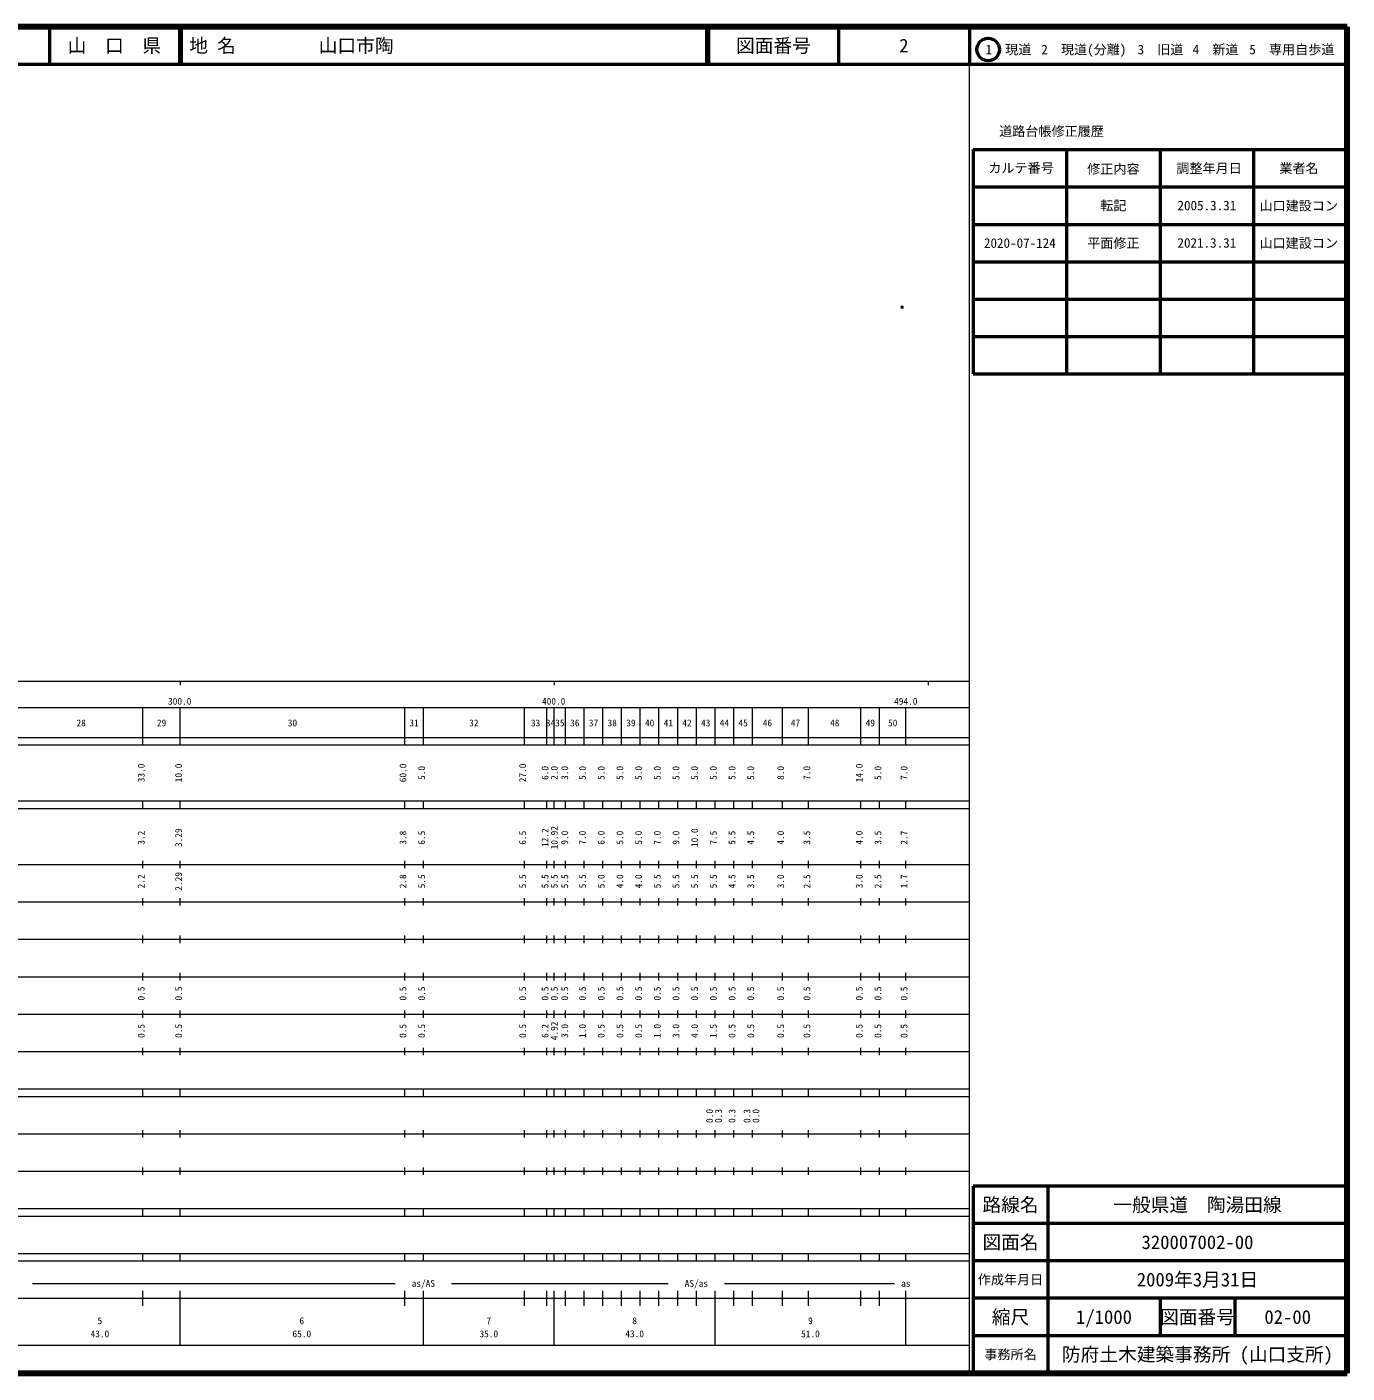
# Model space of a CAD drawing. Units: millimetres on the paper. Extents: x 40 to 680, y 20 to 380.
# Drawn here: x 327 to 680, y 20 to 380 of the extents above; entities that cross this region are included whole.
import ezdxf
from ezdxf.enums import TextEntityAlignment as Align

# ---------------------------------------------------------------- set-up
doc = ezdxf.new("R2010")
doc.units = ezdxf.units.MM
doc.header["$PDMODE"] = 32
doc.header["$PDSIZE"] = 0.5
doc.layers.add('M-OTRS', color=6, linetype='Continuous')
doc.layers.add('M-TTL-TXT', color=7, linetype='Continuous')
for name, color, linetype, lineweight in [('M-TTL', 2, 'Continuous', 140), ('M-TTL-BAND', 7, 'Continuous', 13), ('M-TTL-FRAM', 2, 'Continuous', 50), ('M-TTL-LINE', 7, 'Continuous', 50)]:
    doc.layers.add(name, color=color, linetype=linetype, lineweight=lineweight)
doc.styles.add('ＭＳ ゴシック', font='')
doc.styles.get('ＭＳ ゴシック').set_extended_font_data('MS Gothic')

msp = doc.modelspace()

# ---------------------------------------------------------------- linework, layer by layer
at = {"layer": 'M-OTRS'}
msp.add_point((561.012, 305.053), dxfattribs=at)
at = {"layer": 'M-TTL'}
for p, q in [((680, 380), (40, 380)), ((680, 20), (680, 380)), ((40, 20), (680, 20))]:
    msp.add_line(p, q, dxfattribs=at)
at = {"layer": 'M-TTL-BAND'}
for p, q in [((579, 20), (579, 370)), ((40, 205), (579, 205)), ((368, 205), (368, 204)), ((468, 205), (468, 204)), ((568, 205), (568, 204)), ((68, 198), (579, 198)), ((358, 188), (358, 198)), ((368, 188), (368, 198)), ((428, 188), (428, 198)), ((433, 188), (433, 198)), ((460, 188), (460, 198)), ((466, 188), (466, 198)), ((468, 188), (468, 198)), ((471, 188), (471, 198)), ((476, 188), (476, 198)), ((481, 188), (481, 198)), ((486, 188), (486, 198)), ((491, 188), (491, 198)), ((496, 188), (496, 198)), ((501, 188), (501, 198)), ((506, 188), (506, 198)), ((511, 188), (511, 198)), ((516, 188), (516, 198)), ((521, 188), (521, 198)), ((529, 188), (529, 198)), ((536, 188), (536, 198)), ((550, 188), (550, 198)), ((555, 188), (555, 198)), ((562, 188), (562, 198)), ((40, 190), (579, 190)), ((40, 188), (579, 188)), ((40, 173), (579, 173)), ((358, 171), (358, 173)), ((368, 171), (368, 173)), ((428, 171), (428, 173)), ((433, 171), (433, 173)), ((460, 171), (460, 173)), ((466, 171), (466, 173)), ((468, 171), (468, 173)), ((471, 171), (471, 173)), ((476, 171), (476, 173)), ((481, 171), (481, 173)), ((486, 171), (486, 173)), ((491, 171), (491, 173)), ((496, 171), (496, 173)), ((501, 171), (501, 173)), ((506, 171), (506, 173)), ((511, 171), (511, 173)), ((516, 171), (516, 173)), ((521, 171), (521, 173)), ((529, 171), (529, 173)), ((536, 171), (536, 173)), ((550, 171), (550, 173)), ((555, 171), (555, 173)), ((562, 171), (562, 173)), ((40, 171), (579, 171)), ((40, 156), (579, 156)), ((358, 155), (358, 157)), ((368, 155), (368, 157)), ((428, 155), (428, 157)), ((433, 155), (433, 157)), ((460, 155), (460, 157)), ((466, 155), (466, 157)), ((468, 155), (468, 157)), ((471, 155), (471, 157)), ((476, 155), (476, 157)), ((481, 155), (481, 157)), ((486, 155), (486, 157)), ((491, 155), (491, 157)), ((496, 155), (496, 157)), ((501, 155), (501, 157)), ((506, 155), (506, 157)), ((511, 155), (511, 157)), ((516, 155), (516, 157)), ((521, 155), (521, 157)), ((529, 155), (529, 157)), ((536, 155), (536, 157)), ((550, 155), (550, 157)), ((555, 155), (555, 157)), ((562, 155), (562, 157)), ((46, 146), (579, 146)), ((358, 145), (358, 147)), ((368, 145), (368, 147)), ((428, 145), (428, 147)), ((433, 145), (433, 147)), ((460, 145), (460, 147)), ((466, 145), (466, 147)), ((468, 145), (468, 147)), ((471, 145), (471, 147)), ((476, 145), (476, 147)), ((481, 145), (481, 147)), ((486, 145), (486, 147)), ((491, 145), (491, 147)), ((496, 145), (496, 147)), ((501, 145), (501, 147)), ((506, 145), (506, 147)), ((511, 145), (511, 147)), ((516, 145), (516, 147)), ((521, 145), (521, 147)), ((529, 145), (529, 147)), ((536, 145), (536, 147)), ((550, 145), (550, 147)), ((555, 145), (555, 147)), ((562, 145), (562, 147)), ((358, 135), (358, 137)), ((368, 135), (368, 137)), ((428, 135), (428, 137)), ((433, 135), (433, 137)), ((460, 135), (460, 137)), ((466, 135), (466, 137)), ((468, 135), (468, 137)), ((471, 135), (471, 137)), ((476, 135), (476, 137)), ((481, 135), (481, 137)), ((486, 135), (486, 137)), ((491, 135), (491, 137)), ((496, 135), (496, 137)), ((501, 135), (501, 137)), ((506, 135), (506, 137)), ((511, 135), (511, 137)), ((516, 135), (516, 137)), ((521, 135), (521, 137)), ((529, 135), (529, 137)), ((536, 135), (536, 137)), ((550, 135), (550, 137)), ((555, 135), (555, 137)), ((562, 135), (562, 137)), ((52, 136), (579, 136)), ((46, 126), (579, 126)), ((358, 125), (358, 127)), ((368, 125), (368, 127)), ((428, 125), (428, 127)), ((433, 125), (433, 127)), ((460, 125), (460, 127)), ((466, 125), (466, 127)), ((468, 125), (468, 127)), ((471, 125), (471, 127)), ((476, 125), (476, 127)), ((481, 125), (481, 127)), ((486, 125), (486, 127)), ((491, 125), (491, 127)), ((496, 125), (496, 127)), ((501, 125), (501, 127)), ((506, 125), (506, 127)), ((511, 125), (511, 127)), ((516, 125), (516, 127)), ((521, 125), (521, 127)), ((529, 125), (529, 127)), ((536, 125), (536, 127)), ((550, 125), (550, 127)), ((555, 125), (555, 127)), ((562, 125), (562, 127)), ((52, 116), (579, 116)), ((358, 115), (358, 117)), ((368, 115), (368, 117)), ((428, 115), (428, 117)), ((433, 115), (433, 117)), ((460, 115), (460, 117)), ((466, 115), (466, 117)), ((468, 115), (468, 117)), ((471, 115), (471, 117)), ((476, 115), (476, 117)), ((481, 115), (481, 117)), ((486, 115), (486, 117)), ((491, 115), (491, 117)), ((496, 115), (496, 117)), ((501, 115), (501, 117)), ((506, 115), (506, 117)), ((511, 115), (511, 117)), ((516, 115), (516, 117)), ((521, 115), (521, 117)), ((529, 115), (529, 117)), ((536, 115), (536, 117)), ((550, 115), (550, 117)), ((555, 115), (555, 117)), ((562, 115), (562, 117)), ((46, 106), (579, 106)), ((358, 105), (358, 107)), ((368, 105), (368, 107)), ((428, 105), (428, 107)), ((433, 105), (433, 107)), ((460, 105), (460, 107)), ((466, 105), (466, 107)), ((468, 105), (468, 107)), ((471, 105), (471, 107)), ((476, 105), (476, 107)), ((481, 105), (481, 107)), ((486, 105), (486, 107)), ((491, 105), (491, 107)), ((496, 105), (496, 107)), ((501, 105), (501, 107)), ((506, 105), (506, 107)), ((511, 105), (511, 107)), ((516, 105), (516, 107)), ((521, 105), (521, 107)), ((529, 105), (529, 107)), ((536, 105), (536, 107)), ((550, 105), (550, 107)), ((555, 105), (555, 107)), ((562, 105), (562, 107)), ((40, 96), (579, 96)), ((40, 94), (579, 94)), ((358, 94), (358, 96)), ((368, 94), (368, 96)), ((428, 94), (428, 96)), ((433, 94), (433, 96)), ((460, 94), (460, 96)), ((466, 94), (466, 96)), ((468, 94), (468, 96)), ((471, 94), (471, 96)), ((476, 94), (476, 96)), ((481, 94), (481, 96)), ((486, 94), (486, 96)), ((491, 94), (491, 96)), ((496, 94), (496, 96)), ((501, 94), (501, 96)), ((506, 94), (506, 96)), ((511, 94), (511, 96)), ((516, 94), (516, 96)), ((521, 94), (521, 96)), ((529, 94), (529, 96)), ((536, 94), (536, 96)), ((550, 94), (550, 96)), ((555, 94), (555, 96)), ((562, 94), (562, 96)), ((49, 84), (579, 84)), ((358, 83), (358, 85)), ((368, 83), (368, 85)), ((428, 83), (428, 85)), ((433, 83), (433, 85)), ((460, 83), (460, 85)), ((466, 83), (466, 85)), ((468, 83), (468, 85)), ((471, 83), (471, 85)), ((476, 83), (476, 85)), ((481, 83), (481, 85)), ((486, 83), (486, 85)), ((491, 83), (491, 85)), ((496, 83), (496, 85)), ((501, 83), (501, 85)), ((506, 83), (506, 85)), ((511, 83), (511, 85)), ((516, 83), (516, 85)), ((521, 83), (521, 85)), ((529, 83), (529, 85)), ((536, 83), (536, 85)), ((550, 83), (550, 85)), ((555, 83), (555, 85)), ((562, 83), (562, 85)), ((40, 74), (579, 74)), ((358, 73), (358, 75)), ((368, 73), (368, 75)), ((428, 73), (428, 75)), ((433, 73), (433, 75)), ((460, 73), (460, 75)), ((466, 73), (466, 75)), ((468, 73), (468, 75)), ((471, 73), (471, 75)), ((476, 73), (476, 75)), ((481, 73), (481, 75)), ((486, 73), (486, 75)), ((491, 73), (491, 75)), ((496, 73), (496, 75)), ((501, 73), (501, 75)), ((506, 73), (506, 75)), ((511, 73), (511, 75)), ((516, 73), (516, 75)), ((521, 73), (521, 75)), ((529, 73), (529, 75)), ((536, 73), (536, 75)), ((550, 73), (550, 75)), ((555, 73), (555, 75)), ((562, 73), (562, 75)), ((40, 64), (579, 64)), ((40, 62), (579, 62)), ((358, 62), (358, 64)), ((368, 62), (368, 64)), ((428, 62), (428, 64)), ((433, 62), (433, 64)), ((460, 62), (460, 64)), ((466, 62), (466, 64)), ((468, 62), (468, 64)), ((471, 62), (471, 64)), ((476, 62), (476, 64)), ((481, 62), (481, 64)), ((486, 62), (486, 64)), ((491, 62), (491, 64)), ((496, 62), (496, 64)), ((501, 62), (501, 64)), ((506, 62), (506, 64)), ((511, 62), (511, 64)), ((516, 62), (516, 64)), ((521, 62), (521, 64)), ((529, 62), (529, 64)), ((536, 62), (536, 64)), ((550, 62), (550, 64)), ((555, 62), (555, 64)), ((562, 62), (562, 64)), ((40, 52), (579, 52)), ((358, 50), (358, 52)), ((368, 50), (368, 52)), ((428, 50), (428, 52)), ((433, 50), (433, 52)), ((460, 50), (460, 52)), ((466, 50), (466, 52)), ((468, 50), (468, 52)), ((471, 50), (471, 52)), ((476, 50), (476, 52)), ((481, 50), (481, 52)), ((486, 50), (486, 52)), ((491, 50), (491, 52)), ((496, 50), (496, 52)), ((501, 50), (501, 52)), ((506, 50), (506, 52)), ((511, 50), (511, 52)), ((516, 50), (516, 52)), ((521, 50), (521, 52)), ((529, 50), (529, 52)), ((536, 50), (536, 52)), ((550, 50), (550, 52)), ((555, 50), (555, 52)), ((562, 50), (562, 52)), ((40, 50), (579, 50)), ((328.5, 44), (425.5, 44)), ((440.5, 44), (498.5, 44)), ((513.5, 44), (559, 44)), ((40, 40), (579, 40)), ((358, 38), (358, 42)), ((368, 27.5), (368, 42)), ((428, 38), (428, 42)), ((433, 27.5), (433, 42)), ((460, 38), (460, 42)), ((466, 38), (466, 42)), ((468, 27.5), (468, 42)), ((471, 38), (471, 42)), ((476, 38), (476, 42)), ((481, 38), (481, 42)), ((486, 38), (486, 42)), ((491, 38), (491, 42)), ((496, 38), (496, 42)), ((501, 38), (501, 42)), ((506, 38), (506, 42)), ((511, 27.5), (511, 42)), ((516, 38), (516, 42)), ((521, 38), (521, 42)), ((529, 38), (529, 42)), ((536, 38), (536, 42)), ((550, 38), (550, 42)), ((555, 38), (555, 42)), ((562, 27.5), (562, 42)), ((68, 27.5), (579, 27.5))]:
    msp.add_line(p, q, dxfattribs=at)
at = {"layer": 'M-TTL-FRAM'}
for p, q in [((580, 347.197), (580, 287.197)), ((580, 347.197), (680, 347.197)), ((580, 287.197), (680, 287.197)), ((680, 70), (580, 70)), ((580, 70), (580, 20))]:
    msp.add_line(p, q, dxfattribs=at)
at = {"layer": 'M-TTL-LINE'}
for p, q in [((333, 380), (333, 370)), ((367.75, 380), (367.75, 370)), ((368.25, 380), (368.25, 370)), ((508.747, 380), (508.747, 370)), ((509.247, 380), (509.247, 370)), ((543.997, 380), (543.997, 370)), ((579, 380), (579, 370)), ((40, 370), (680, 370)), ((605, 347.197), (605, 287.197)), ((630, 347.197), (630, 287.197)), ((655, 347.197), (655, 287.197)), ((580, 337.197), (680, 337.197)), ((580, 327.197), (680, 327.197)), ((580, 317.197), (680, 317.197)), ((580, 307.197), (680, 307.197)), ((580, 297.197), (680, 297.197)), ((600, 70), (600, 20)), ((680, 60), (580, 60)), ((680, 50), (580, 50)), ((680, 40), (580, 40)), ((630, 40), (630, 30)), ((650, 40), (650, 30)), ((680, 30), (580, 30))]:
    msp.add_line(p, q, dxfattribs=at)
msp.add_circle((584.031, 373.958), 3, dxfattribs=at)

# ---------------------------------------------------------------- texts
at = {"layer": 'M-TTL-BAND', "style": 'ＭＳ ゴシック'}
for s, p in [('300.0', (367.844, 198.195)), ('400.0', (467.844, 198.195)), ('494.0', (562, 198.195)), ('28', (341.5, 192.405)), ('29', (363, 192.405)), ('30', (398, 192.405)), ('31', (430.5, 192.405)), ('32', (446.5, 192.405)), ('33', (463, 192.405)), ('34', (467, 192.405)), ('35', (469.5, 192.405)), ('36', (473.5, 192.405)), ('37', (478.5, 192.405)), ('38', (483.5, 192.405)), ('39', (488.5, 192.405)), ('40', (493.5, 192.405)), ('41', (498.5, 192.405)), ('42', (503.5, 192.405)), ('43', (508.5, 192.405)), ('44', (513.5, 192.405)), ('45', (518.5, 192.405)), ('46', (525, 192.405)), ('47', (532.5, 192.405)), ('48', (543, 192.405)), ('49', (552.5, 192.405)), ('50', (558.5, 192.405)), ('as/AS', (433, 42.5)), ('AS/as', (506, 42.5)), ('as', (562, 42.5)), ('5', (346.5, 32.523)), ('6', (400.5, 32.523)), ('7', (450.5, 32.523)), ('8', (489.5, 32.523)), ('9', (536.5, 32.523)), ('43.0', (346.5, 29.033)), ('65.0', (400.5, 29.033)), ('35.0', (450.5, 29.033)), ('43.0', (489.5, 29.033)), ('51.0', (536.5, 29.033))]:
    msp.add_text(s, height=1.833, dxfattribs=at).set_placement(p, align=Align.BOTTOM_CENTER)
for s, p in [('33.0', (359, 180.5)), ('10.0', (369, 180.5)), ('60.0', (429, 180.5)), ('5.0', (434, 180.5)), ('27.0', (461, 180.5)), ('6.0', (467, 180.5)), ('2.0', (469.475, 180.5)), ('3.0', (472.262, 180.5)), ('5.0', (477, 180.5)), ('5.0', (482, 180.5)), ('5.0', (487, 180.5)), ('5.0', (492, 180.5)), ('5.0', (497, 180.5)), ('5.0', (502, 180.5)), ('5.0', (507, 180.5)), ('5.0', (512, 180.5)), ('5.0', (517, 180.5)), ('5.0', (522, 180.5)), ('8.0', (530, 180.5)), ('7.0', (537, 180.5)), ('14.0', (551, 180.5)), ('5.0', (556, 180.5)), ('7.0', (563, 180.5)), ('10.92', (469.475, 163.174)), ('3.2', (359, 163.174)), ('3.29', (369, 163.174)), ('3.8', (429, 163.174)), ('6.5', (434, 163.174)), ('6.5', (461, 163.174)), ('12.2', (467, 163.174)), ('9.0', (472.262, 163.174)), ('7.0', (477, 163.174)), ('6.0', (482, 163.174)), ('5.0', (487, 163.174)), ('5.0', (492, 163.174)), ('7.0', (497, 163.174)), ('9.0', (502, 163.174)), ('10.0', (507, 163.174)), ('7.5', (512, 163.174)), ('5.5', (517, 163.174)), ('4.5', (522, 163.174)), ('4.0', (530, 163.174)), ('3.5', (537, 163.174)), ('4.0', (551, 163.174)), ('3.5', (556, 163.174)), ('2.7', (563, 163.174)), ('2.2', (359, 151.5)), ('2.29', (369, 151.5)), ('2.8', (429, 151.5)), ('5.5', (434, 151.5)), ('5.5', (461, 151.5)), ('5.5', (467, 151.5)), ('5.5', (469.475, 151.5)), ('5.5', (472.262, 151.5)), ('5.5', (477, 151.5)), ('5.0', (482, 151.5)), ('4.0', (487, 151.5)), ('4.0', (492, 151.5)), ('5.5', (497, 151.5)), ('5.5', (502, 151.5)), ('5.5', (507, 151.5)), ('5.5', (512, 151.5)), ('4.5', (517, 151.5)), ('3.5', (522, 151.5)), ('3.0', (530, 151.5)), ('2.5', (537, 151.5)), ('3.0', (551, 151.5)), ('2.5', (556, 151.5)), ('1.7', (563, 151.5)), ('0.5', (359, 121.5)), ('0.5', (369, 121.5)), ('0.5', (429, 121.5)), ('0.5', (434, 121.5)), ('0.5', (461, 121.5)), ('0.5', (467, 121.5)), ('0.5', (469.475, 121.5)), ('0.5', (472.262, 121.5)), ('0.5', (477, 121.5)), ('0.5', (482, 121.5)), ('0.5', (487, 121.5)), ('0.5', (492, 121.5)), ('0.5', (497, 121.5)), ('0.5', (502, 121.5)), ('0.5', (507, 121.5)), ('0.5', (512, 121.5)), ('0.5', (517, 121.5)), ('0.5', (522, 121.5)), ('0.5', (530, 121.5)), ('0.5', (537, 121.5)), ('0.5', (551, 121.5)), ('0.5', (556, 121.5)), ('0.5', (563, 121.5)), ('0.5', (359, 111.5)), ('0.5', (369, 111.5)), ('0.5', (429, 111.5)), ('0.5', (434, 111.5)), ('0.5', (461, 111.5)), ('6.2', (467, 111.5)), ('4.92', (469.475, 111.5)), ('3.0', (472.262, 111.5)), ('1.0', (477, 111.5)), ('0.5', (482, 111.5)), ('0.5', (487, 111.5)), ('0.5', (492, 111.5)), ('1.0', (497, 111.5)), ('3.0', (502, 111.5)), ('4.0', (507, 111.5)), ('1.5', (512, 111.5)), ('0.5', (517, 111.5)), ('0.5', (522, 111.5)), ('0.5', (530, 111.5)), ('0.5', (537, 111.5)), ('0.5', (551, 111.5)), ('0.5', (556, 111.5)), ('0.5', (563, 111.5)), ('0.0', (511, 88.764)), ('0.3', (513.37, 88.764)), ('0.3', (517, 88.764)), ('0.3', (521, 88.764)), ('0.0', (523.37, 88.764))]:
    msp.add_text(s, height=1.833, rotation=90, dxfattribs=at).set_placement(p, align=Align.BOTTOM_CENTER)
at = {"layer": 'M-TTL-TXT', "style": 'ＭＳ ゴシック'}
for s, height, p in [('山\u3000口\u3000県', 3.666, (350.375, 375)), ('図面番号', 3.666, (526.622, 375)), ('2', 3.666, (561.497, 375)), ('1\u3000現道', 2.566, (589.448, 373.958)), ('2\u3000現道(分離)', 2.566, (609.619, 373.958)), ('3\u3000旧道', 2.566, (630.121, 373.958)), ('4\u3000新道', 2.566, (644.824, 373.958)), ('5\u3000専用自歩道', 2.566, (665.228, 373.958)), ('道路台帳修正履歴', 2.566, (600.968, 352.113)), ('カルテ番号', 2.566, (592.839, 342.277)), ('修正内容', 2.566, (617.509, 342.023)), ('調整年月日', 2.566, (643.089, 342.197)), ('業者名', 2.566, (667.134, 342.197)), ('転記', 2.566, (617.5, 332.245)), ('2005.3.31', 2.566, (642.5, 332.245)), ('山口建設コン', 2.566, (667.077, 332.189)), ('2020-07-124', 2.566, (592.5, 322.197)), ('平面修正', 2.566, (617.5, 322.197)), ('2021.3.31', 2.566, (642.5, 322.245)), ('山口建設コン', 2.566, (667.077, 322.189)), ('路線名', 3.666, (590, 65)), ('路線名', 3.666, (590, 65)), ('一般県道\u3000陶湯田線', 3.666, (640, 65)), ('図面名', 3.666, (590, 55)), ('図面名', 3.666, (590, 55)), ('320007002-00', 3.666, (640, 55)), ('2009年3月31日', 3.666, (640, 45)), ('作成年月日', 2.566, (590, 45)), ('作成年月日', 2.566, (590, 45)), ('縮尺', 3.666, (590, 35)), ('縮尺', 3.666, (590, 35)), ('1/1000', 3.666, (615, 35)), ('図面番号', 3.666, (640, 35)), ('図面番号', 3.666, (640, 35)), ('02-00', 3.666, (664.125, 35)), ('事務所名', 2.566, (590, 25)), ('事務所名', 2.566, (590, 25)), ('防府土木建築事務所 (山口支所)', 3.666, (640, 25))]:
    msp.add_text(s, height=height, dxfattribs=at).set_placement(p, align=Align.MIDDLE_CENTER)
for s, p in [('地 名', (370.38, 375)), ('山口市陶', (405.024, 375))]:
    msp.add_text(s, height=3.666, dxfattribs=at).set_placement(p, align=Align.MIDDLE_LEFT)

doc.saveas('drawing.dxf')
